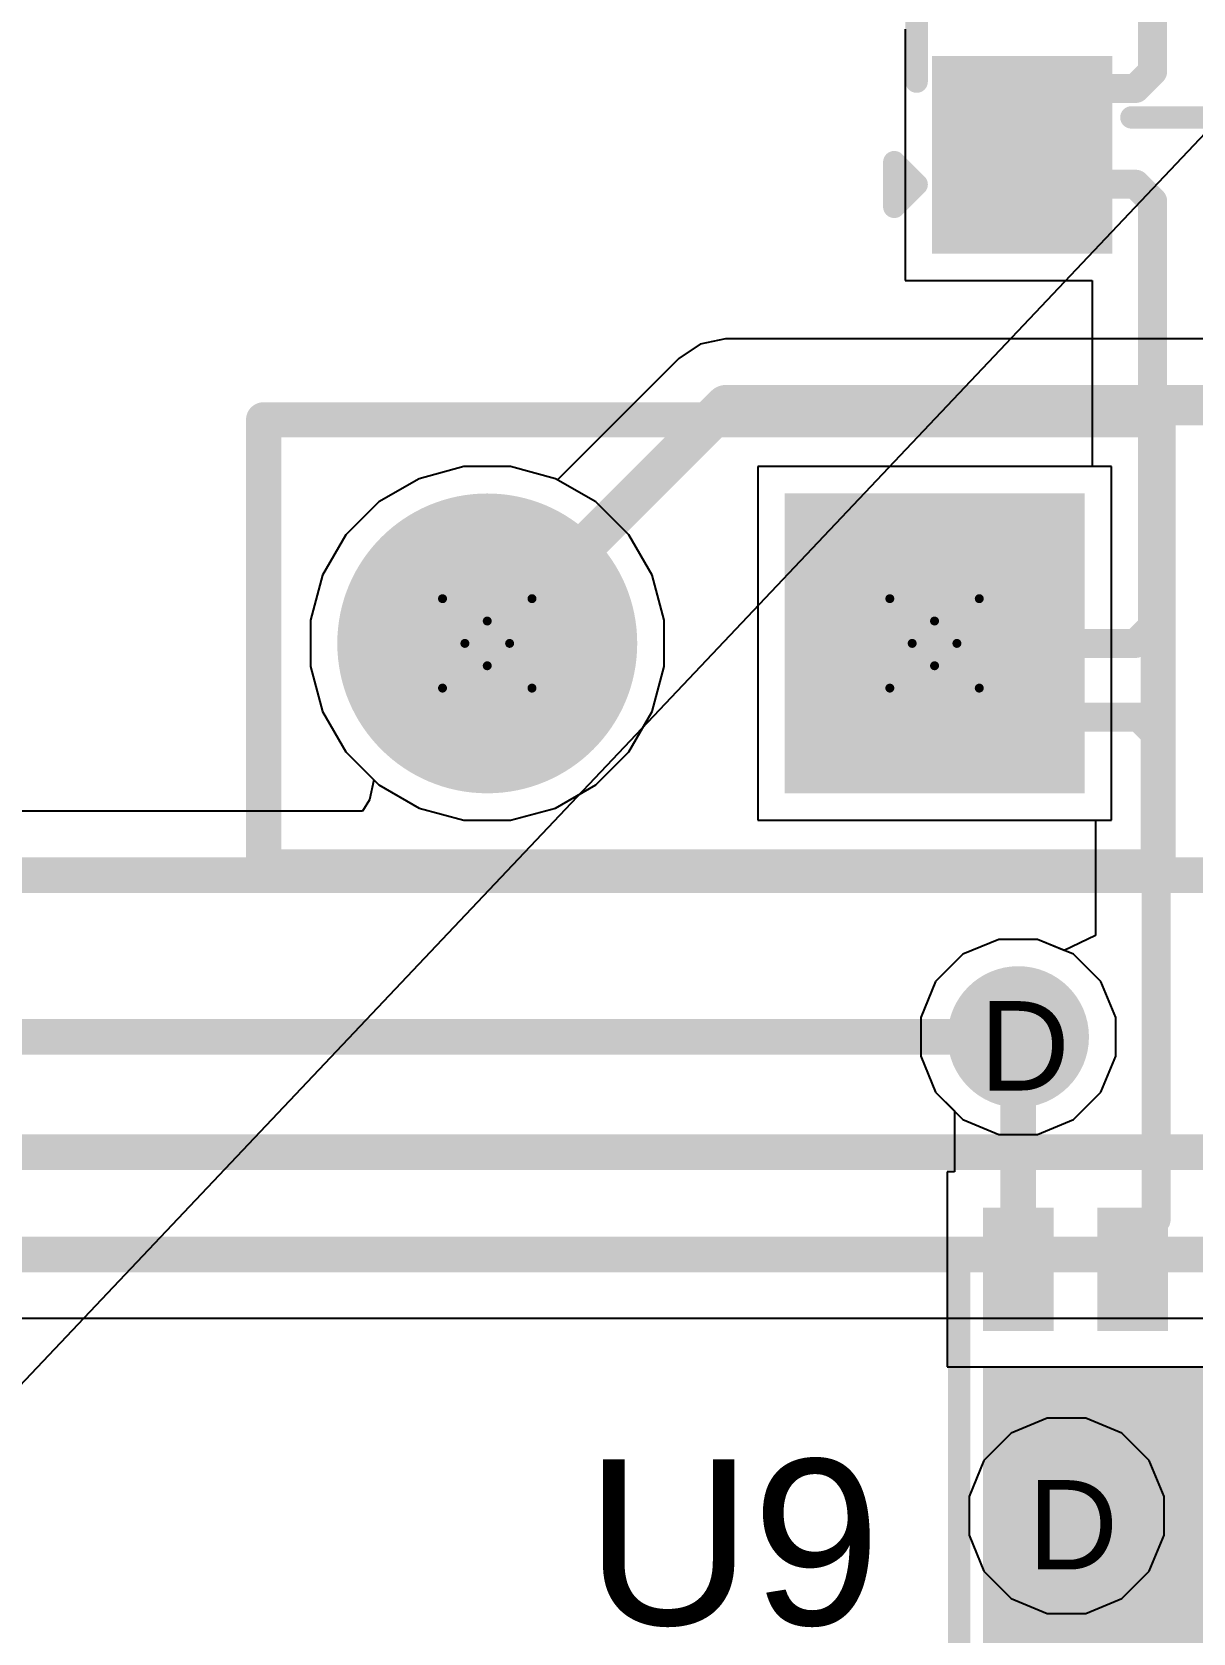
# Model space of a CAD drawing. Header units: inches. Extents: x 0 to 5032, y 0 to 5323.
# Drawn here: x 96.33 to 102.92, y 103.23 to 112.33 of the extents above; entities that cross this region are included whole.
import ezdxf

# ---------------------------------------------------------------- set-up
doc = ezdxf.new("R2010")
doc.units = ezdxf.units.IN
for name, color, linetype in [('Bottom Layer', 5, 'Continuous'), ('Bottom Solder', 6, 'Continuous'), ('Drill Drawing', 1, 'Continuous'), ('Layer 1', 16, 'Continuous'), ('Layer 2', 76, 'Continuous'), ('Multi-Layer', 9, 'Continuous'), ('Pad Holes', 156, 'Continuous'), ('Top Layer', 1, 'Continuous'), ('Top Overlay', 2, 'Continuous'), ('Top Paste', 8, 'Continuous'), ('Top Solder', 216, 'Continuous'), ('Via Holes', 16, 'Continuous')]:
    doc.layers.add(name, color=color, linetype=linetype)
doc.styles.add('Arial', font='', dxfattribs={"height": 0.2})
doc.styles.get('Arial').set_extended_font_data('Arial')

# ---------------------------------------------------------------- blocks, each defined once
blk = doc.blocks.new('SOT_23_149')
at = {"layer": 'Top Layer'}
for points in [[(-0.41, 1.46), (0.41, 1.46), (0.41, 0.54), (-0.41, 0.54)], [(-1.36, -0.54), (-0.54, -0.54), (-0.54, -1.46), (-1.36, -1.46)], [(0.54, -0.54), (1.36, -0.54), (1.36, -1.46), (0.54, -1.46)]]:
    blk.add_hatch(color=1, dxfattribs=at).paths.add_polyline_path(points)
at = {"layer": 'Top Paste'}
for points in [[(-0.41, 1.46), (0.41, 1.46), (0.41, 0.54), (-0.41, 0.54)], [(-1.36, -0.54), (-0.54, -0.54), (-0.54, -1.46), (-1.36, -1.46)], [(0.54, -0.54), (1.36, -0.54), (1.36, -1.46), (0.54, -1.46)]]:
    blk.add_hatch(color=8, dxfattribs=at).paths.add_polyline_path(points)
at = {"layer": 'Top Solder'}
for points in [[(-0.5116, 1.5616), (0.5116, 1.5616), (0.5116, 0.4384), (-0.5116, 0.4384)], [(-1.4616, -0.4384), (-0.4384, -0.4384), (-0.4384, -1.5616), (-1.4616, -1.5616)], [(0.4384, -0.4384), (1.4616, -0.4384), (1.4616, -1.5616), (0.4384, -1.5616)]]:
    blk.add_hatch(color=216, dxfattribs=at).paths.add_polyline_path(points)
at = {"layer": 'Top Overlay'}
for points in [[(-1.5494, 0.8128, 0.127, 0.127, 0), (-0.5588, 0.8128, 0.127, 0.127, 0)], [(-1.5494, -0.5842, 0.127, 0.127, 0), (-1.5494, 0.8128, 0.127, 0.127, 0)], [(0.5588, 0.8128, 0.127, 0.127, 0), (1.5494, 0.8128, 0.127, 0.127, 0)], [(1.5494, -0.5842, 0.127, 0.127, 0), (1.5494, 0.8128, 0.127, 0.127, 0)], [(-0.3302, -0.7874, 0.127, 0.127, 0), (0.3302, -0.7874, 0.127, 0.127, 0)], [(-1.6764, -1.2954, 0.127, 0.127, 0), (-1.6764, -1.0414, 0.127, 0.127, 0)], [(-1.6764, -1.0414, 0.127, 0.127, 0), (-1.5494, -1.1684, 0.127, 0.127, 0)], [(-1.6764, -1.2954, 0.127, 0.127, 0), (-1.5494, -1.1684, 0.127, 0.127, 0)]]:
    blk.add_lwpolyline(points, format="xyseb", dxfattribs=at)
for points in [[(-1.5812, 0.8128, 0.0635, 0.0635, 1), (-1.5176, 0.8128, 0.0635, 0.0635, 1)], [(-1.5812, 0.8128, 0.0635, 0.0635, 1), (-1.5176, 0.8128, 0.0635, 0.0635, 1)], [(-0.5905, 0.8128, 0.0635, 0.0635, 1), (-0.5271, 0.8128, 0.0635, 0.0635, 1)], [(0.5271, 0.8128, 0.0635, 0.0635, 1), (0.5905, 0.8128, 0.0635, 0.0635, 1)], [(1.5176, 0.8128, 0.0635, 0.0635, 1), (1.5812, 0.8128, 0.0635, 0.0635, 1)], [(1.5176, 0.8128, 0.0635, 0.0635, 1), (1.5812, 0.8128, 0.0635, 0.0635, 1)], [(-1.5812, -0.5842, 0.0635, 0.0635, 1), (-1.5176, -0.5842, 0.0635, 0.0635, 1)], [(1.5176, -0.5842, 0.0635, 0.0635, 1), (1.5812, -0.5842, 0.0635, 0.0635, 1)], [(-0.3619, -0.7874, 0.0635, 0.0635, 1), (-0.2984, -0.7874, 0.0635, 0.0635, 1)], [(0.2984, -0.7874, 0.0635, 0.0635, 1), (0.3619, -0.7874, 0.0635, 0.0635, 1)], [(-1.7082, -1.0414, 0.0635, 0.0635, 1), (-1.6446, -1.0414, 0.0635, 0.0635, 1)], [(-1.7082, -1.0414, 0.0635, 0.0635, 1), (-1.6446, -1.0414, 0.0635, 0.0635, 1)], [(-1.5812, -1.1684, 0.0635, 0.0635, 1), (-1.5176, -1.1684, 0.0635, 0.0635, 1)], [(-1.5812, -1.1684, 0.0635, 0.0635, 1), (-1.5176, -1.1684, 0.0635, 0.0635, 1)], [(-1.7082, -1.2954, 0.0635, 0.0635, 1), (-1.6446, -1.2954, 0.0635, 0.0635, 1)], [(-1.7082, -1.2954, 0.0635, 0.0635, 1), (-1.6446, -1.2954, 0.0635, 0.0635, 1)]]:
    blk.add_lwpolyline(points, format="xyseb", close=True, dxfattribs=at)
blk = doc.blocks.new('HDR1X2__151')
at = {"layer": 'Bottom Layer'}
blk.add_hatch(color=5, dxfattribs=at).paths.add_polyline_path([(-0.75, 0.75), (0.75, 0.75), (0.75, -0.75), (-0.75, -0.75)])
h = blk.add_hatch(color=5, dxfattribs=at)
edge = h.paths.add_edge_path()
edge.add_arc((2.54, 0), 0.75, 0, 360)
at = {"layer": 'Bottom Solder'}
blk.add_hatch(color=6, dxfattribs=at).paths.add_polyline_path([(-0.8516, 0.8516), (0.8516, 0.8516), (0.8516, -0.8516), (-0.8516, -0.8516)])
h = blk.add_hatch(color=6, dxfattribs=at)
edge = h.paths.add_edge_path()
edge.add_arc((2.54, 0), 0.8516, 0, 360)
at = {"layer": 'Layer 1'}
blk.add_hatch(color=16, dxfattribs=at).paths.add_polyline_path([(-0.75, 0.75), (0.75, 0.75), (0.75, -0.75), (-0.75, -0.75)])
h = blk.add_hatch(color=16, dxfattribs=at)
edge = h.paths.add_edge_path()
edge.add_arc((2.54, 0), 0.75, 0, 360)
at = {"layer": 'Layer 2'}
blk.add_hatch(color=76, dxfattribs=at).paths.add_polyline_path([(-0.75, 0.75), (0.75, 0.75), (0.75, -0.75), (-0.75, -0.75)])
h = blk.add_hatch(color=76, dxfattribs=at)
edge = h.paths.add_edge_path()
edge.add_arc((2.54, 0), 0.75, 0, 360)
at = {"layer": 'Multi-Layer'}
blk.add_hatch(color=9, dxfattribs=at).paths.add_polyline_path([(-0.75, 0.75), (0.75, 0.75), (0.75, -0.75), (-0.75, -0.75)])
h = blk.add_hatch(color=9, dxfattribs=at)
edge = h.paths.add_edge_path()
edge.add_arc((2.54, 0), 0.75, 0, 360)
at = {"layer": 'Pad Holes'}
h = blk.add_hatch(color=7, dxfattribs=at)
edge = h.paths.add_edge_path()
edge.add_arc((0, 0), 0.45, 0, 360)
h = blk.add_hatch(color=7, dxfattribs=at)
edge = h.paths.add_edge_path()
edge.add_arc((2.54, 0), 0.45, 0, 360)
at = {"layer": 'Top Layer'}
blk.add_hatch(color=1, dxfattribs=at).paths.add_polyline_path([(-0.75, 0.75), (0.75, 0.75), (0.75, -0.75), (-0.75, -0.75)])
h = blk.add_hatch(color=1, dxfattribs=at)
edge = h.paths.add_edge_path()
edge.add_arc((2.54, 0), 0.75, 0, 360)
at = {"layer": 'Top Solder'}
blk.add_hatch(color=216, dxfattribs=at).paths.add_polyline_path([(-0.8516, 0.8516), (0.8516, 0.8516), (0.8516, -0.8516), (-0.8516, -0.8516)])
h = blk.add_hatch(color=216, dxfattribs=at)
edge = h.paths.add_edge_path()
edge.add_arc((2.54, 0), 0.8516, 0, 360)
at = {"layer": 'Top Overlay'}
for points in [[(-1.27, 1.27, 0.2, 0.2, 0), (-1.27, -1.27, 0.2, 0.2, 0)], [(3.81, 1.27, 0.2, 0.2, 0), (-1.27, 1.27, 0.2, 0.2, 0)], [(3.81, 1.27, 0.2, 0.2, 0), (3.81, -1.27, 0.2, 0.2, 0)], [(3.81, -1.27, 0.2, 0.2, 0), (-1.27, -1.27, 0.2, 0.2, 0)]]:
    blk.add_lwpolyline(points, format="xyseb", dxfattribs=at)
for points in [[(-1.32, 1.27, 0.1, 0.1, 1), (-1.22, 1.27, 0.1, 0.1, 1)], [(-1.32, 1.27, 0.1, 0.1, 1), (-1.22, 1.27, 0.1, 0.1, 1)], [(3.76, 1.27, 0.1, 0.1, 1), (3.86, 1.27, 0.1, 0.1, 1)], [(3.76, 1.27, 0.1, 0.1, 1), (3.86, 1.27, 0.1, 0.1, 1)], [(-1.32, -1.27, 0.1, 0.1, 1), (-1.22, -1.27, 0.1, 0.1, 1)], [(-1.32, -1.27, 0.1, 0.1, 1), (-1.22, -1.27, 0.1, 0.1, 1)], [(3.76, -1.27, 0.1, 0.1, 1), (3.86, -1.27, 0.1, 0.1, 1)], [(3.76, -1.27, 0.1, 0.1, 1), (3.86, -1.27, 0.1, 0.1, 1)]]:
    blk.add_lwpolyline(points, format="xyseb", close=True, dxfattribs=at)
blk = doc.blocks.new('VSON_14_3_4_5__173')
at = {"layer": 'Top Layer'}
for points in [[(-1.1, 2.1), (-1.1, 1.8), (-1.7, 1.8), (-1.7, 2.1)], [(0.8, 2.1), (0.8, -2.1), (-0.8, -2.1), (-0.8, 2.1)], [(1.7, 2.1), (1.7, 1.8), (1.1, 1.8), (1.1, 2.1)], [(-1.1, 1.45), (-1.1, 1.15), (-1.7, 1.15), (-1.7, 1.45)], [(1.7, 1.45), (1.7, 1.15), (1.1, 1.15), (1.1, 1.45)], [(-1.1, 0.8), (-1.1, 0.5), (-1.7, 0.5), (-1.7, 0.8)], [(1.7, 0.8), (1.7, 0.5), (1.1, 0.5), (1.1, 0.8)], [(-1.1, 0.15), (-1.1, -0.15), (-1.7, -0.15), (-1.7, 0.15)], [(1.7, 0.15), (1.7, -0.15), (1.1, -0.15), (1.1, 0.15)], [(-1.1, -0.5), (-1.1, -0.8), (-1.7, -0.8), (-1.7, -0.5)], [(1.7, -0.5), (1.7, -0.8), (1.1, -0.8), (1.1, -0.5)], [(-1.1, -1.15), (-1.1, -1.45), (-1.7, -1.45), (-1.7, -1.15)], [(1.7, -1.15), (1.7, -1.45), (1.1, -1.45), (1.1, -1.15)], [(-1.1, -1.8), (-1.1, -2.1), (-1.7, -2.1), (-1.7, -1.8)], [(1.7, -1.8), (1.7, -2.1), (1.1, -2.1), (1.1, -1.8)]]:
    blk.add_hatch(color=1, dxfattribs=at).paths.add_polyline_path(points)
at = {"layer": 'Top Solder'}
for points in [[(-1.0492, 2.1508), (-1.0492, 1.7492), (-1.7508, 1.7492), (-1.7508, 2.1508)], [(0.8508, 2.1508), (0.8508, -2.1508), (-0.8508, -2.1508), (-0.8508, 2.1508)], [(1.7508, 2.1508), (1.7508, 1.7492), (1.0492, 1.7492), (1.0492, 2.1508)], [(-1.0492, 1.5008), (-1.0492, 1.0992), (-1.7508, 1.0992), (-1.7508, 1.5008)], [(1.7508, 1.5008), (1.7508, 1.0992), (1.0492, 1.0992), (1.0492, 1.5008)], [(-1.0492, 0.8508), (-1.0492, 0.4492), (-1.7508, 0.4492), (-1.7508, 0.8508)], [(1.7508, 0.8508), (1.7508, 0.4492), (1.0492, 0.4492), (1.0492, 0.8508)], [(-1.0492, 0.2008), (-1.0492, -0.2008), (-1.7508, -0.2008), (-1.7508, 0.2008)], [(1.7508, 0.2008), (1.7508, -0.2008), (1.0492, -0.2008), (1.0492, 0.2008)], [(-1.0492, -0.4492), (-1.0492, -0.8508), (-1.7508, -0.8508), (-1.7508, -0.4492)], [(1.7508, -0.4492), (1.7508, -0.8508), (1.0492, -0.8508), (1.0492, -0.4492)], [(-1.0492, -1.0992), (-1.0492, -1.5008), (-1.7508, -1.5008), (-1.7508, -1.0992)], [(1.7508, -1.0992), (1.7508, -1.5008), (1.0492, -1.5008), (1.0492, -1.0992)], [(-1.0492, -1.7492), (-1.0492, -2.1508), (-1.7508, -2.1508), (-1.7508, -1.7492)], [(1.7508, -1.7492), (1.7508, -2.1508), (1.0492, -2.1508), (1.0492, -1.7492)]]:
    blk.add_hatch(color=216, dxfattribs=at).paths.add_polyline_path(points)
at = {"layer": 'Top Overlay'}
for points in [[(-1.4986, 2.286, 0.127, 0.127, 0), (1.4732, 2.286, 0.127, 0.127, 0)], [(-1.9736, 2.0673, 0.127, 0.127, 0), (-1.9736, 1.8133, 0.127, 0.127, 0)], [(-1.9736, 2.0673, 0.127, 0.127, 0), (-1.8466, 1.9403, 0.127, 0.127, 0)], [(-1.8466, 1.9403, 0.127, 0.127, 0), (-1.9736, 1.8133, 0.127, 0.127, 0)], [(-1.4986, -2.286, 0.127, 0.127, 0), (1.4732, -2.286, 0.127, 0.127, 0)]]:
    blk.add_lwpolyline(points, format="xyseb", dxfattribs=at)
for points in [[(-1.5304, 2.286, 0.0635, 0.0635, 1), (-1.4668, 2.286, 0.0635, 0.0635, 1)], [(1.4414, 2.286, 0.0635, 0.0635, 1), (1.505, 2.286, 0.0635, 0.0635, 1)], [(-2.0053, 2.0673, 0.0635, 0.0635, 1), (-1.9418, 2.0673, 0.0635, 0.0635, 1)], [(-2.0053, 2.0673, 0.0635, 0.0635, 1), (-1.9418, 2.0673, 0.0635, 0.0635, 1)], [(-1.8783, 1.9403, 0.0635, 0.0635, 1), (-1.8148, 1.9403, 0.0635, 0.0635, 1)], [(-1.8783, 1.9403, 0.0635, 0.0635, 1), (-1.8148, 1.9403, 0.0635, 0.0635, 1)], [(-2.0053, 1.8133, 0.0635, 0.0635, 1), (-1.9418, 1.8133, 0.0635, 0.0635, 1)], [(-2.0053, 1.8133, 0.0635, 0.0635, 1), (-1.9418, 1.8133, 0.0635, 0.0635, 1)], [(-1.5304, -2.286, 0.0635, 0.0635, 1), (-1.4668, -2.286, 0.0635, 0.0635, 1)], [(1.4414, -2.286, 0.0635, 0.0635, 1), (1.505, -2.286, 0.0635, 0.0635, 1)]]:
    blk.add_lwpolyline(points, format="xyseb", close=True, dxfattribs=at)

msp = doc.modelspace()

# ---------------------------------------------------------------- hatches: boundary and pattern name
at = {"layer": 'Bottom Layer'}
h = msp.add_hatch(color=5, dxfattribs=at)
edge = h.paths.add_edge_path()
edge.add_arc((101.931, 106.6202), 0.3, 0, 360)
h = msp.add_hatch(color=5, dxfattribs=at)
edge = h.paths.add_edge_path()
edge.add_arc((102.2054, 103.8994), 0.3, 0, 360)
at = {"layer": 'Bottom Solder'}
h = msp.add_hatch(color=6, dxfattribs=at)
edge = h.paths.add_edge_path()
edge.add_arc((101.931, 106.6202), 0.4016, 0, 360)
h = msp.add_hatch(color=6, dxfattribs=at)
edge = h.paths.add_edge_path()
edge.add_arc((102.2054, 103.8994), 0.4016, 0, 360)
at = {"layer": 'Layer 1'}
h = msp.add_hatch(color=16, dxfattribs=at)
edge = h.paths.add_edge_path()
edge.add_arc((101.931, 106.6202), 0.3, 0, 360)
h = msp.add_hatch(color=16, dxfattribs=at)
edge = h.paths.add_edge_path()
edge.add_arc((102.2054, 103.8994), 0.3, 0, 360)
at = {"layer": 'Layer 2'}
h = msp.add_hatch(color=76, dxfattribs=at)
edge = h.paths.add_edge_path()
edge.add_arc((101.931, 106.6202), 0.3, 0, 360)
h = msp.add_hatch(color=76, dxfattribs=at)
edge = h.paths.add_edge_path()
edge.add_arc((102.2054, 103.8994), 0.3, 0, 360)
at = {"layer": 'Top Layer'}
h = msp.add_hatch(color=1, dxfattribs=at)
edge = h.paths.add_edge_path()
edge.add_arc((101.931, 106.6202), 0.3, 0, 360)
h = msp.add_hatch(color=1, dxfattribs=at)
edge = h.paths.add_edge_path()
edge.add_arc((102.2054, 103.8994), 0.3, 0, 360)
at = {"layer": 'Top Solder'}
h = msp.add_hatch(color=216, dxfattribs=at)
edge = h.paths.add_edge_path()
edge.add_arc((101.931, 106.6202), 0.4016, 0, 360)
h = msp.add_hatch(color=216, dxfattribs=at)
edge = h.paths.add_edge_path()
edge.add_arc((102.2054, 103.8994), 0.4016, 0, 360)
at = {"layer": 'Via Holes'}
h = msp.add_hatch(color=7, dxfattribs=at)
edge = h.paths.add_edge_path()
edge.add_arc((101.931, 106.6202), 0.15, 0, 360)
h = msp.add_hatch(color=7, dxfattribs=at)
edge = h.paths.add_edge_path()
edge.add_arc((102.2054, 103.8994), 0.15, 0, 360)

# ---------------------------------------------------------------- linework, layer by layer
at = {"layer": 'Bottom Layer'}
for p, q in [((100.1256, 110.556), (100.0038, 110.4746)), ((100.2693, 110.5846), (100.1256, 110.556)), ((107.9013, 110.5846), (100.2693, 110.5846)), ((100.0038, 110.4746), (99.314, 109.7848)), ((98.7835, 109.8594), (98.5282, 109.791)), ((99.0479, 109.8594), (98.7835, 109.8594)), ((99.3032, 109.791), (99.0479, 109.8594)), ((98.5282, 109.791), (98.2992, 109.6588)), ((99.314, 109.7848), (99.3032, 109.791)), ((98.2992, 109.6588), (98.1123, 109.4719)), ((98.1123, 109.4719), (97.9801, 109.2429)), ((97.9801, 109.2429), (97.9117, 108.9876)), ((97.9117, 108.9876), (97.9117, 108.7232)), ((97.9117, 108.7232), (97.9801, 108.4679)), ((97.9801, 108.4679), (98.1123, 108.2389)), ((98.1123, 108.2389), (98.2716, 108.0796)), ((98.2716, 108.0796), (98.2466, 107.966)), ((98.2466, 107.966), (98.2074, 107.9018)), ((98.2074, 107.9018), (91.487, 107.9018)), ((92.7213, 105.0219), (105.2422, 105.0219))]:
    msp.add_line(p, q, dxfattribs=at)
for points in [[(98.9157, 108.8554, 0.2286, 0.2286, 0), (100.2693, 110.209, 0.2286, 0.2286, 0)], [(100.2693, 110.209, 0.2286, 0.2286, 0), (107.9013, 110.209, 0.2286, 0.2286, 0)], [(91.487, 107.5393, 0.2032, 0.2032, 0), (103.4108, 107.5393, 0.2032, 0.2032, 0)], [(91.5777, 106.6202, 0.2032, 0.2032, 0), (101.931, 106.6202, 0.2032, 0.2032, 0)], [(91.9537, 105.9656, 0.2032, 0.2032, 0), (105.837, 105.9656, 0.2032, 0.2032, 0)], [(92.5711, 105.3844, 0.2032, 0.2032, 0), (105.3924, 105.3844, 0.2032, 0.2032, 0)]]:
    msp.add_lwpolyline(points, format="xyseb", dxfattribs=at)
for points in [[(100.2122, 110.209, 0.1143, 0.1143, 1), (100.3265, 110.209, 0.1143, 0.1143, 1)], [(100.2122, 110.209, 0.1143, 0.1143, 1), (100.3265, 110.209, 0.1143, 0.1143, 1)], [(98.8586, 108.8554, 0.1143, 0.1143, 1), (98.9729, 108.8554, 0.1143, 0.1143, 1)], [(101.8802, 106.6202, 0.1016, 0.1016, 1), (101.9818, 106.6202, 0.1016, 0.1016, 1)]]:
    msp.add_lwpolyline(points, format="xyseb", close=True, dxfattribs=at)
at = {"layer": 'Drill Drawing'}
for points in [[(98.6617, 109.1094, 0.0508, 0.0508, 0), (98.9157, 108.9824, 0.0508, 0.0508, 0)], [(98.6617, 109.1094, 0.0508, 0.0508, 0), (98.7887, 108.8554, 0.0508, 0.0508, 0)], [(98.9157, 108.9824, 0.0508, 0.0508, 0), (99.1697, 109.1094, 0.0508, 0.0508, 0)], [(99.0427, 108.8554, 0.0508, 0.0508, 0), (99.1697, 109.1094, 0.0508, 0.0508, 0)], [(101.2017, 109.1094, 0.0508, 0.0508, 0), (101.4557, 108.9824, 0.0508, 0.0508, 0)], [(101.2017, 109.1094, 0.0508, 0.0508, 0), (101.3287, 108.8554, 0.0508, 0.0508, 0)], [(101.4557, 108.9824, 0.0508, 0.0508, 0), (101.7097, 109.1094, 0.0508, 0.0508, 0)], [(101.5827, 108.8554, 0.0508, 0.0508, 0), (101.7097, 109.1094, 0.0508, 0.0508, 0)], [(98.6617, 108.6014, 0.0508, 0.0508, 0), (98.7887, 108.8554, 0.0508, 0.0508, 0)], [(99.0427, 108.8554, 0.0508, 0.0508, 0), (99.1697, 108.6014, 0.0508, 0.0508, 0)], [(101.2017, 108.6014, 0.0508, 0.0508, 0), (101.3287, 108.8554, 0.0508, 0.0508, 0)], [(101.5827, 108.8554, 0.0508, 0.0508, 0), (101.7097, 108.6014, 0.0508, 0.0508, 0)], [(98.6617, 108.6014, 0.0508, 0.0508, 0), (98.9157, 108.7284, 0.0508, 0.0508, 0)], [(98.9157, 108.7284, 0.0508, 0.0508, 0), (99.1697, 108.6014, 0.0508, 0.0508, 0)], [(101.2017, 108.6014, 0.0508, 0.0508, 0), (101.4557, 108.7284, 0.0508, 0.0508, 0)], [(101.4557, 108.7284, 0.0508, 0.0508, 0), (101.7097, 108.6014, 0.0508, 0.0508, 0)]]:
    msp.add_lwpolyline(points, format="xyseb", dxfattribs=at)
for points in [[(98.649, 109.1094, 0.0254, 0.0254, 1), (98.6744, 109.1094, 0.0254, 0.0254, 1)], [(98.649, 109.1094, 0.0254, 0.0254, 1), (98.6744, 109.1094, 0.0254, 0.0254, 1)], [(99.157, 109.1094, 0.0254, 0.0254, 1), (99.1824, 109.1094, 0.0254, 0.0254, 1)], [(99.157, 109.1094, 0.0254, 0.0254, 1), (99.1824, 109.1094, 0.0254, 0.0254, 1)], [(101.189, 109.1094, 0.0254, 0.0254, 1), (101.2144, 109.1094, 0.0254, 0.0254, 1)], [(101.189, 109.1094, 0.0254, 0.0254, 1), (101.2144, 109.1094, 0.0254, 0.0254, 1)], [(101.697, 109.1094, 0.0254, 0.0254, 1), (101.7224, 109.1094, 0.0254, 0.0254, 1)], [(101.697, 109.1094, 0.0254, 0.0254, 1), (101.7224, 109.1094, 0.0254, 0.0254, 1)], [(98.903, 108.9824, 0.0254, 0.0254, 1), (98.9284, 108.9824, 0.0254, 0.0254, 1)], [(98.903, 108.9824, 0.0254, 0.0254, 1), (98.9284, 108.9824, 0.0254, 0.0254, 1)], [(101.443, 108.9824, 0.0254, 0.0254, 1), (101.4684, 108.9824, 0.0254, 0.0254, 1)], [(101.443, 108.9824, 0.0254, 0.0254, 1), (101.4684, 108.9824, 0.0254, 0.0254, 1)], [(98.776, 108.8554, 0.0254, 0.0254, 1), (98.8014, 108.8554, 0.0254, 0.0254, 1)], [(98.776, 108.8554, 0.0254, 0.0254, 1), (98.8014, 108.8554, 0.0254, 0.0254, 1)], [(99.03, 108.8554, 0.0254, 0.0254, 1), (99.0554, 108.8554, 0.0254, 0.0254, 1)], [(99.03, 108.8554, 0.0254, 0.0254, 1), (99.0554, 108.8554, 0.0254, 0.0254, 1)], [(101.316, 108.8554, 0.0254, 0.0254, 1), (101.3414, 108.8554, 0.0254, 0.0254, 1)], [(101.316, 108.8554, 0.0254, 0.0254, 1), (101.3414, 108.8554, 0.0254, 0.0254, 1)], [(101.57, 108.8554, 0.0254, 0.0254, 1), (101.5954, 108.8554, 0.0254, 0.0254, 1)], [(101.57, 108.8554, 0.0254, 0.0254, 1), (101.5954, 108.8554, 0.0254, 0.0254, 1)], [(98.903, 108.7284, 0.0254, 0.0254, 1), (98.9284, 108.7284, 0.0254, 0.0254, 1)], [(98.903, 108.7284, 0.0254, 0.0254, 1), (98.9284, 108.7284, 0.0254, 0.0254, 1)], [(101.443, 108.7284, 0.0254, 0.0254, 1), (101.4684, 108.7284, 0.0254, 0.0254, 1)], [(101.443, 108.7284, 0.0254, 0.0254, 1), (101.4684, 108.7284, 0.0254, 0.0254, 1)], [(98.649, 108.6014, 0.0254, 0.0254, 1), (98.6744, 108.6014, 0.0254, 0.0254, 1)], [(98.649, 108.6014, 0.0254, 0.0254, 1), (98.6744, 108.6014, 0.0254, 0.0254, 1)], [(99.157, 108.6014, 0.0254, 0.0254, 1), (99.1824, 108.6014, 0.0254, 0.0254, 1)], [(99.157, 108.6014, 0.0254, 0.0254, 1), (99.1824, 108.6014, 0.0254, 0.0254, 1)], [(101.189, 108.6014, 0.0254, 0.0254, 1), (101.2144, 108.6014, 0.0254, 0.0254, 1)], [(101.189, 108.6014, 0.0254, 0.0254, 1), (101.2144, 108.6014, 0.0254, 0.0254, 1)], [(101.697, 108.6014, 0.0254, 0.0254, 1), (101.7224, 108.6014, 0.0254, 0.0254, 1)], [(101.697, 108.6014, 0.0254, 0.0254, 1), (101.7224, 108.6014, 0.0254, 0.0254, 1)]]:
    msp.add_lwpolyline(points, format="xyseb", close=True, dxfattribs=at)
at = {"layer": 'Layer 1'}
for p, q in [((98.7835, 109.8594), (98.5282, 109.791)), ((99.0479, 109.8594), (98.7835, 109.8594)), ((99.3032, 109.791), (99.0479, 109.8594)), ((102.4597, 109.8594), (100.4517, 109.8594)), ((100.4517, 109.8594), (100.4517, 107.8514)), ((102.4597, 107.8514), (102.4597, 109.8594)), ((98.5282, 109.791), (98.2992, 109.6588)), ((99.5322, 109.6588), (99.3032, 109.791)), ((98.2992, 109.6588), (98.1123, 109.4719)), ((99.7191, 109.4719), (99.5322, 109.6588)), ((98.1123, 109.4719), (97.9801, 109.2429)), ((99.8513, 109.2429), (99.7191, 109.4719)), ((97.9801, 109.2429), (97.9117, 108.9876)), ((99.9197, 108.9876), (99.8513, 109.2429)), ((97.9117, 108.9876), (97.9117, 108.7232)), ((99.9197, 108.7232), (99.9197, 108.9876)), ((97.9117, 108.7232), (97.9801, 108.4679)), ((99.8513, 108.4679), (99.9197, 108.7232)), ((97.9801, 108.4679), (98.1123, 108.2389)), ((99.7191, 108.2389), (99.8513, 108.4679)), ((98.1123, 108.2389), (98.2992, 108.052)), ((99.5322, 108.052), (99.7191, 108.2389)), ((98.2992, 108.052), (98.5282, 107.9198)), ((99.3032, 107.9198), (99.5322, 108.052)), ((98.5282, 107.9198), (98.7835, 107.8514)), ((99.0479, 107.8514), (99.3032, 107.9198)), ((98.7835, 107.8514), (99.0479, 107.8514)), ((100.4517, 107.8514), (102.4597, 107.8514)), ((101.8208, 107.1742), (101.6172, 107.0899)), ((102.0412, 107.1742), (101.8208, 107.1742)), ((102.2448, 107.0899), (102.0412, 107.1742)), ((101.6172, 107.0899), (101.4613, 106.934)), ((102.4006, 106.934), (102.2448, 107.0899)), ((101.4613, 106.934), (101.377, 106.7304)), ((102.485, 106.7304), (102.4006, 106.934)), ((101.377, 106.7304), (101.377, 106.51)), ((102.485, 106.51), (102.485, 106.7304)), ((101.377, 106.51), (101.4613, 106.3064)), ((102.4006, 106.3064), (102.485, 106.51)), ((101.4613, 106.3064), (101.6172, 106.1505)), ((102.2448, 106.1505), (102.4006, 106.3064)), ((101.6172, 106.1505), (101.8208, 106.0662)), ((102.0412, 106.0662), (102.2448, 106.1505)), ((101.8208, 106.0662), (102.0412, 106.0662))]:
    msp.add_line(p, q, dxfattribs=at)
at = {"layer": 'Layer 2'}
for p, q in [((98.7835, 109.8594), (98.5282, 109.791)), ((99.0479, 109.8594), (98.7835, 109.8594)), ((99.3032, 109.791), (99.0479, 109.8594)), ((102.4597, 109.8594), (100.4517, 109.8594)), ((100.4517, 109.8594), (100.4517, 107.8514)), ((102.4597, 107.8514), (102.4597, 109.8594)), ((98.5282, 109.791), (98.2992, 109.6588)), ((99.5322, 109.6588), (99.3032, 109.791)), ((98.2992, 109.6588), (98.1123, 109.4719)), ((99.7191, 109.4719), (99.5322, 109.6588)), ((98.1123, 109.4719), (97.9801, 109.2429)), ((99.8513, 109.2429), (99.7191, 109.4719)), ((97.9801, 109.2429), (97.9117, 108.9876)), ((99.9197, 108.9876), (99.8513, 109.2429)), ((97.9117, 108.9876), (97.9117, 108.7232)), ((99.9197, 108.7232), (99.9197, 108.9876)), ((97.9117, 108.7232), (97.9801, 108.4679)), ((99.8513, 108.4679), (99.9197, 108.7232)), ((97.9801, 108.4679), (98.1123, 108.2389)), ((99.7191, 108.2389), (99.8513, 108.4679)), ((98.1123, 108.2389), (98.2992, 108.052)), ((99.5322, 108.052), (99.7191, 108.2389)), ((98.2992, 108.052), (98.5282, 107.9198)), ((99.3032, 107.9198), (99.5322, 108.052)), ((98.5282, 107.9198), (98.7835, 107.8514)), ((99.0479, 107.8514), (99.3032, 107.9198)), ((98.7835, 107.8514), (99.0479, 107.8514)), ((100.4517, 107.8514), (102.4597, 107.8514)), ((101.8208, 107.1742), (101.6172, 107.0899)), ((102.0412, 107.1742), (101.8208, 107.1742)), ((102.2448, 107.0899), (102.0412, 107.1742)), ((101.6172, 107.0899), (101.4613, 106.934)), ((102.4006, 106.934), (102.2448, 107.0899)), ((101.4613, 106.934), (101.377, 106.7304)), ((102.485, 106.7304), (102.4006, 106.934)), ((101.377, 106.7304), (101.377, 106.51)), ((102.485, 106.51), (102.485, 106.7304)), ((101.377, 106.51), (101.4613, 106.3064)), ((102.4006, 106.3064), (102.485, 106.51)), ((101.4613, 106.3064), (101.6172, 106.1505)), ((102.2448, 106.1505), (102.4006, 106.3064)), ((101.6172, 106.1505), (101.8208, 106.0662)), ((102.0412, 106.0662), (102.2448, 106.1505)), ((101.8208, 106.0662), (102.0412, 106.0662)), ((102.0952, 104.4534), (101.8916, 104.3691)), ((102.3156, 104.4534), (102.0952, 104.4534)), ((102.5192, 104.3691), (102.3156, 104.4534)), ((101.8916, 104.3691), (101.7357, 104.2132)), ((102.675, 104.2132), (102.5192, 104.3691)), ((101.7357, 104.2132), (101.6514, 104.0096)), ((102.7594, 104.0096), (102.675, 104.2132)), ((101.6514, 104.0096), (101.6514, 103.7892)), ((102.7594, 103.7892), (102.7594, 104.0096)), ((101.6514, 103.7892), (101.7357, 103.5856)), ((102.675, 103.5856), (102.7594, 103.7892)), ((101.7357, 103.5856), (101.8916, 103.4297)), ((102.5192, 103.4297), (102.675, 103.5856)), ((101.8916, 103.4297), (102.0952, 103.3454)), ((102.3156, 103.3454), (102.5192, 103.4297)), ((102.0952, 103.3454), (102.3156, 103.3454))]:
    msp.add_line(p, q, dxfattribs=at)
at = {"layer": 'Top Layer'}
for p, q in [((101.2895, 112.3446), (101.2895, 110.9166)), ((101.2895, 110.9166), (102.3508, 110.9166)), ((102.3508, 110.9166), (102.3508, 109.8594)), ((98.7835, 109.8594), (98.5282, 109.791)), ((99.0479, 109.8594), (98.7835, 109.8594)), ((99.3032, 109.791), (99.0479, 109.8594)), ((102.3508, 109.8594), (100.4517, 109.8594)), ((100.4517, 109.8594), (100.4517, 107.8514)), ((98.5282, 109.791), (98.2992, 109.6588)), ((99.5322, 109.6588), (99.3032, 109.791)), ((98.2992, 109.6588), (98.1123, 109.4719)), ((99.7191, 109.4719), (99.5322, 109.6588)), ((98.1123, 109.4719), (97.9801, 109.2429)), ((99.8513, 109.2429), (99.7191, 109.4719)), ((97.9801, 109.2429), (97.9117, 108.9876)), ((99.9197, 108.9876), (99.8513, 109.2429)), ((97.9117, 108.9876), (97.9117, 108.7232)), ((99.9197, 108.7232), (99.9197, 108.9876)), ((97.9117, 108.7232), (97.9801, 108.4679)), ((99.8513, 108.4679), (99.9197, 108.7232)), ((97.9801, 108.4679), (98.1123, 108.2389)), ((99.7191, 108.2389), (99.8513, 108.4679)), ((98.1123, 108.2389), (98.2992, 108.052)), ((99.5322, 108.052), (99.7191, 108.2389)), ((98.2992, 108.052), (98.5282, 107.9198)), ((99.3032, 107.9198), (99.5322, 108.052)), ((98.5282, 107.9198), (98.7835, 107.8514)), ((99.0479, 107.8514), (99.3032, 107.9198)), ((98.7835, 107.8514), (99.0479, 107.8514)), ((100.4517, 107.8514), (102.3704, 107.8514)), ((102.3704, 107.8514), (102.3704, 107.1965)), ((101.8208, 107.1742), (101.6172, 107.0899)), ((102.0412, 107.1742), (101.8208, 107.1742)), ((102.1926, 107.1115), (102.0412, 107.1742)), ((102.3704, 107.1965), (102.1926, 107.1115)), ((101.6172, 107.0899), (101.4613, 106.934)), ((101.4613, 106.934), (101.377, 106.7304)), ((101.377, 106.7304), (101.377, 106.51)), ((101.377, 106.51), (101.4613, 106.3064)), ((101.4613, 106.3064), (101.5684, 106.1993)), ((101.5684, 106.1993), (101.5684, 105.8534)), ((101.5684, 105.8534), (101.527, 105.8534)), ((101.527, 105.8534), (101.527, 104.7454)), ((101.527, 104.7454), (106.235, 104.7454))]:
    msp.add_line(p, q, dxfattribs=at)
for points in [[(102.694, 112.1048, 0.1651, 0.1651, 0), (102.694, 112.4151, 0.1651, 0.1651, 0)], [(102.5972, 112.008, 0.1651, 0.1651, 0), (102.694, 112.1048, 0.1651, 0.1651, 0)], [(101.9535, 111.6806, 0.1651, 0.1651, 0), (102.281, 112.008, 0.1651, 0.1651, 0)], [(102.281, 112.008, 0.1651, 0.1651, 0), (102.5972, 112.008, 0.1651, 0.1651, 0)], [(101.9535, 111.6306, 0.1651, 0.1651, 0), (101.9535, 111.6806, 0.1651, 0.1651, 0)], [(101.9535, 111.6306, 0.1651, 0.1651, 0), (102.1206, 111.4635, 0.1651, 0.1651, 0)], [(102.1206, 111.4635, 0.1651, 0.1651, 0), (102.5972, 111.4635, 0.1651, 0.1651, 0)], [(102.5972, 111.4635, 0.1651, 0.1651, 0), (102.694, 111.3668, 0.1651, 0.1651, 0)], [(102.694, 108.9521, 0.1651, 0.1651, 0), (102.694, 111.3668, 0.1651, 0.1651, 0)], [(102.5972, 108.8554, 0.1651, 0.1651, 0), (102.694, 108.9521, 0.1651, 0.1651, 0)], [(101.4557, 108.8554, 0.1651, 0.1651, 0), (102.5972, 108.8554, 0.1651, 0.1651, 0)], [(101.4557, 108.8554, 0.1651, 0.1651, 0), (101.8748, 108.4363, 0.1651, 0.1651, 0)], [(101.8748, 108.4363, 0.1651, 0.1651, 0), (102.6168, 108.4363, 0.1651, 0.1651, 0)], [(102.6168, 108.4363, 0.1651, 0.1651, 0), (102.7136, 108.3396, 0.1651, 0.1651, 0)], [(102.7136, 105.582, 0.1651, 0.1651, 0), (102.7136, 108.3396, 0.1651, 0.1651, 0)], [(101.931, 105.2994, 0.2032, 0.2032, 0), (101.931, 106.6202, 0.2032, 0.2032, 0)], [(102.581, 105.4494, 0.1651, 0.1651, 0), (102.7136, 105.582, 0.1651, 0.1651, 0)], [(102.581, 105.2994, 0.1651, 0.1651, 0), (102.581, 105.4494, 0.1651, 0.1651, 0)]]:
    msp.add_lwpolyline(points, format="xyseb", dxfattribs=at)
for points in [[(102.6527, 112.1048, 0.0825, 0.0825, 1), (102.7352, 112.1048, 0.0825, 0.0825, 1)], [(102.6527, 112.1048, 0.0825, 0.0825, 1), (102.7352, 112.1048, 0.0825, 0.0825, 1)], [(102.2397, 112.008, 0.0825, 0.0825, 1), (102.3222, 112.008, 0.0825, 0.0825, 1)], [(102.2397, 112.008, 0.0825, 0.0825, 1), (102.3222, 112.008, 0.0825, 0.0825, 1)], [(102.556, 112.008, 0.0825, 0.0825, 1), (102.6385, 112.008, 0.0825, 0.0825, 1)], [(102.556, 112.008, 0.0825, 0.0825, 1), (102.6385, 112.008, 0.0825, 0.0825, 1)], [(101.9122, 111.6806, 0.0825, 0.0825, 1), (101.9948, 111.6806, 0.0825, 0.0825, 1)], [(101.9122, 111.6806, 0.0825, 0.0825, 1), (101.9948, 111.6806, 0.0825, 0.0825, 1)], [(101.9122, 111.6306, 0.0825, 0.0825, 1), (101.9948, 111.6306, 0.0825, 0.0825, 1)], [(101.9122, 111.6306, 0.0825, 0.0825, 1), (101.9948, 111.6306, 0.0825, 0.0825, 1)], [(102.0794, 111.4635, 0.0825, 0.0825, 1), (102.1619, 111.4635, 0.0825, 0.0825, 1)], [(102.0794, 111.4635, 0.0825, 0.0825, 1), (102.1619, 111.4635, 0.0825, 0.0825, 1)], [(102.556, 111.4635, 0.0825, 0.0825, 1), (102.6385, 111.4635, 0.0825, 0.0825, 1)], [(102.556, 111.4635, 0.0825, 0.0825, 1), (102.6385, 111.4635, 0.0825, 0.0825, 1)], [(102.6527, 111.3668, 0.0825, 0.0825, 1), (102.7352, 111.3668, 0.0825, 0.0825, 1)], [(102.6527, 111.3668, 0.0825, 0.0825, 1), (102.7352, 111.3668, 0.0825, 0.0825, 1)], [(102.6527, 108.9521, 0.0825, 0.0825, 1), (102.7352, 108.9521, 0.0825, 0.0825, 1)], [(102.6527, 108.9521, 0.0825, 0.0825, 1), (102.7352, 108.9521, 0.0825, 0.0825, 1)], [(101.4144, 108.8554, 0.0825, 0.0825, 1), (101.497, 108.8554, 0.0825, 0.0825, 1)], [(101.4144, 108.8554, 0.0825, 0.0825, 1), (101.497, 108.8554, 0.0825, 0.0825, 1)], [(102.556, 108.8554, 0.0825, 0.0825, 1), (102.6385, 108.8554, 0.0825, 0.0825, 1)], [(102.556, 108.8554, 0.0825, 0.0825, 1), (102.6385, 108.8554, 0.0825, 0.0825, 1)], [(101.8335, 108.4363, 0.0825, 0.0825, 1), (101.9161, 108.4363, 0.0825, 0.0825, 1)], [(101.8335, 108.4363, 0.0825, 0.0825, 1), (101.9161, 108.4363, 0.0825, 0.0825, 1)], [(102.5756, 108.4363, 0.0825, 0.0825, 1), (102.6581, 108.4363, 0.0825, 0.0825, 1)], [(102.5756, 108.4363, 0.0825, 0.0825, 1), (102.6581, 108.4363, 0.0825, 0.0825, 1)], [(102.6723, 108.3396, 0.0825, 0.0825, 1), (102.7548, 108.3396, 0.0825, 0.0825, 1)], [(102.6723, 108.3396, 0.0825, 0.0825, 1), (102.7548, 108.3396, 0.0825, 0.0825, 1)], [(101.8802, 106.6202, 0.1016, 0.1016, 1), (101.9818, 106.6202, 0.1016, 0.1016, 1)], [(102.6723, 105.582, 0.0825, 0.0825, 1), (102.7548, 105.582, 0.0825, 0.0825, 1)], [(102.6723, 105.582, 0.0825, 0.0825, 1), (102.7548, 105.582, 0.0825, 0.0825, 1)], [(102.5397, 105.4494, 0.0825, 0.0825, 1), (102.6223, 105.4494, 0.0825, 0.0825, 1)], [(102.5397, 105.4494, 0.0825, 0.0825, 1), (102.6223, 105.4494, 0.0825, 0.0825, 1)], [(101.8802, 105.2994, 0.1016, 0.1016, 1), (101.9818, 105.2994, 0.1016, 0.1016, 1)], [(102.5397, 105.2994, 0.0825, 0.0825, 1), (102.6223, 105.2994, 0.0825, 0.0825, 1)]]:
    msp.add_lwpolyline(points, format="xyseb", close=True, dxfattribs=at)
at = {"layer": 'Top Solder'}
msp.add_line((3.1151, 6.1617), (5032.3394, 5323.2371), dxfattribs=at)

# ---------------------------------------------------------------- block references
msp.add_blockref('SOT_23_149', (102.9035, 112.6306))
for name, p, rotation in [('HDR1X2__151', (101.4557, 108.8554), 180), ('VSON_14_3_4_5__173', (103.881, 103.8994), 90)]:
    msp.add_blockref(name, p, dxfattribs=dict(rotation=rotation))

# ---------------------------------------------------------------- texts
at = {"layer": 'Drill Drawing', "style": 'Arial'}
for p in [(101.7109, 106.3155), (101.9853, 103.5947)]:
    msp.add_text('D', height=0.508, dxfattribs=at).set_placement(p)
at = {"layer": 'Top Overlay', "style": 'Arial'}
msp.add_text('U9', height=0.9398, dxfattribs=at).set_placement((99.4717, 103.2802))

doc.saveas('drawing.dxf')
